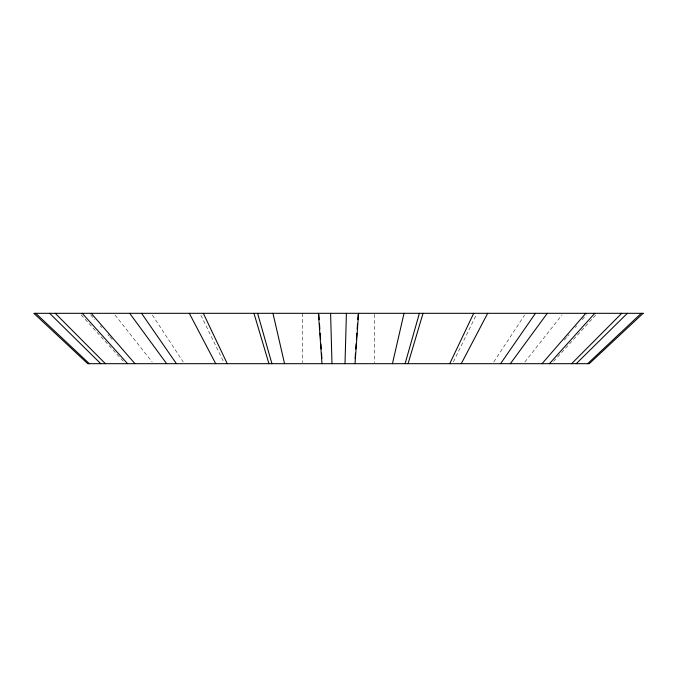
<?xml version="1.0" encoding="UTF-8"?>
<svg xmlns="http://www.w3.org/2000/svg" width="677" height="677" viewBox="0 0 677 677"><rect width="100%" height="100%" fill="white"/><g stroke="black" fill="none" stroke-linecap="round" stroke-linejoin="round"><path stroke-width="0.51" stroke-dasharray="3.38 2.54" d="M453.429 361.789L476.092 315.211M493.787 361.95L524.641 315.05M524.81 362.034L561.978 314.966M564.279 340.074L567.03 336.926M567.724 336.139L569.103 334.565M575.306 327.482L576.677 325.908M582.195 319.612L586.324 314.89M553.591 361.366L595.862 314.864M81.138 314.864L123.409 361.366M90.676 314.89L94.805 319.612M100.323 325.908L101.694 327.482M107.897 334.565L109.276 336.139M109.97 336.926L112.72 340.074M115.022 314.966L152.19 362.034M152.359 315.05L183.213 361.95M200.908 315.211L223.571 361.789M374.483 314.365L374.483 362.635M302.517 313.316L302.517 362.635"/><path stroke-width="1.02" d="M345.008 363.684L346.412 313.316M355.112 358.438L355.476 353.191M355.763 348.993L356.127 343.747M356.415 339.549L356.855 333.253M357.143 329.056L357.507 323.809M357.803 319.612L358.167 314.365M355.027 363.684L358.582 313.316M392.44 363.684L404.034 313.316M405.083 363.684L419.393 313.316M408.07 363.684L423.032 313.316M449.748 363.684L473.672 313.316M461.274 363.684L487.677 313.316M500.599 363.684L535.448 313.316M510.34 363.684L547.287 313.316M542.023 363.684L585.783 313.316M549.419 363.684L594.77 313.316M571.625 363.684L621.74 313.316M576.237 363.684L627.351 313.316M587.67 363.684L641.246 313.316M35.754 313.316L89.33 363.684M49.649 313.316L100.763 363.684M55.26 313.316L105.375 363.684M82.23 313.316L127.581 363.684M91.217 313.316L134.977 363.684M129.713 313.316L166.66 363.684M141.552 313.316L176.401 363.684M189.323 313.316L215.726 363.684M203.328 313.316L227.252 363.684M253.968 313.316L268.93 363.684M257.607 313.316L271.917 363.684M272.966 313.316L284.56 363.684M318.418 313.316L321.973 363.684M318.833 314.365L319.197 319.612M319.493 323.809L319.857 329.056M320.145 333.253L320.585 339.549M320.873 343.747L321.236 348.993M321.524 353.191L321.888 358.438M330.588 313.316L331.992 363.684M643.15 313.316L589.244 363.684L87.756 363.684L33.85 313.316L643.15 313.316"/></g></svg>
